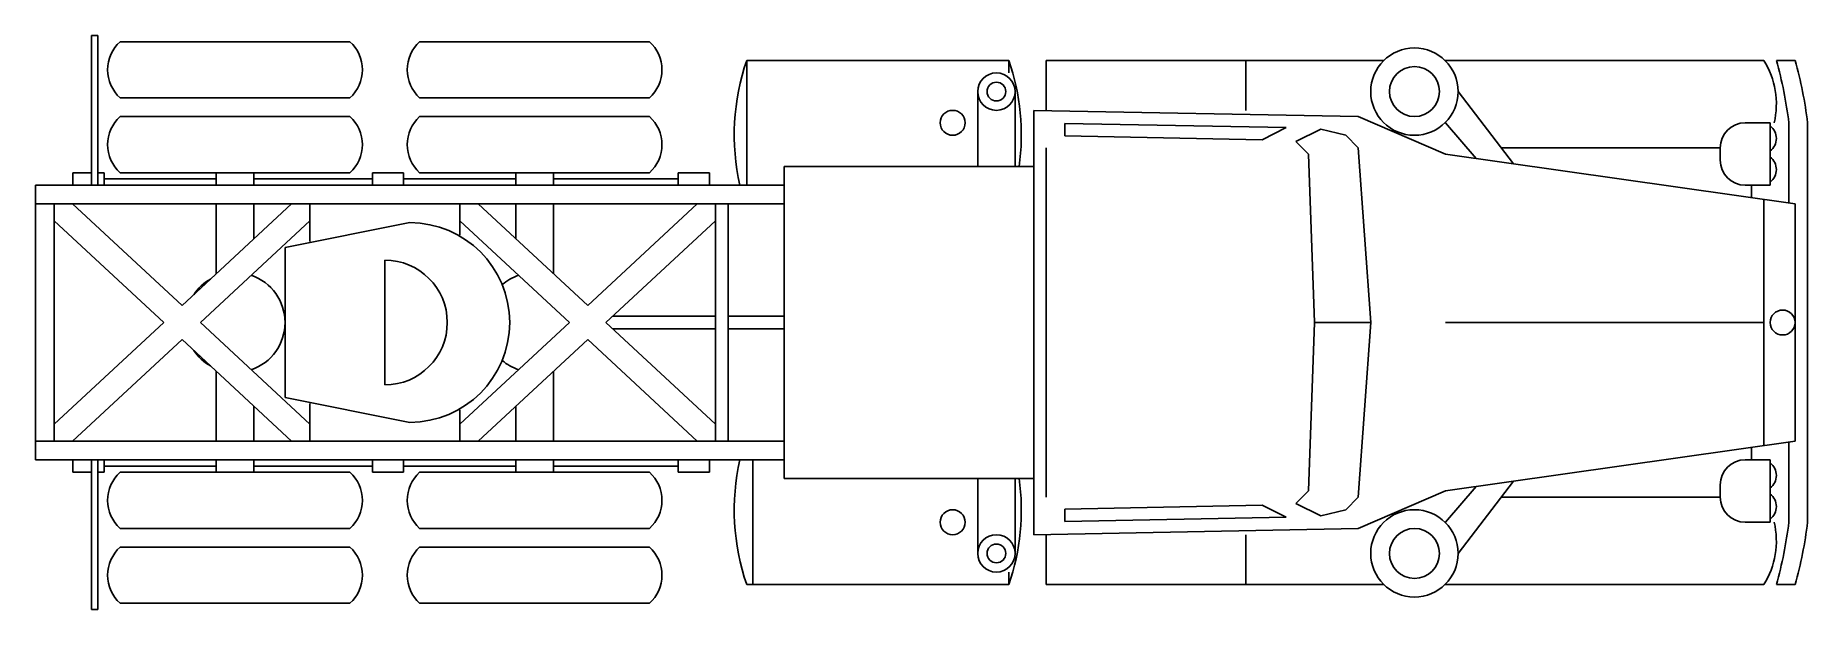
# Model space of a CAD drawing. Header units: millimetres. Extents: x -3127.71 to -3122.03, y 1951.34 to 1953.18.
import ezdxf

# ---------------------------------------------------------------- set-up
doc = ezdxf.new("R2010")
doc.units = ezdxf.units.MM
doc.header["$LTSCALE"] = 10
doc.layers.add('Veículos', color=2, linetype='Continuous')

msp = doc.modelspace()

# ---------------------------------------------------------------- linework, layer by layer
at = {"layer": 'Veículos'}
for p, q in [((-3127.529, 1953.1799), (-3127.529, 1952.6999)), ((-3127.509, 1953.1799), (-3127.529, 1953.1799)), ((-3127.509, 1952.6999), (-3127.509, 1953.1799)), ((-3126.7008, 1953.1599), (-3127.4376, 1953.1599)), ((-3125.7408, 1953.1599), (-3126.4776, 1953.1599)), ((-3125.4292, 1952.6999), (-3125.4292, 1953.0999)), ((-3125.4292, 1953.0999), (-3124.5892, 1953.0999)), ((-3124.589, 1953.0999), (-3124.589, 1953.0599)), ((-3124.4692, 1953.0999), (-3123.3872, 1953.0999)), ((-3124.4692, 1953.0999), (-3124.4692, 1952.9399)), ((-3123.8292, 1953.0999), (-3123.8292, 1952.9399)), ((-3123.1912, 1953.0999), (-3122.1692, 1953.0999)), ((-3122.1292, 1953.0999), (-3122.0692, 1953.0999)), ((-3124.689, 1952.9999), (-3124.689, 1952.7599)), ((-3124.569, 1952.9999), (-3124.569, 1952.7599)), ((-3123.1492, 1952.9999), (-3122.9714, 1952.7688)), ((-3126.7008, 1952.9799), (-3127.4376, 1952.9799)), ((-3125.7408, 1952.9799), (-3126.4776, 1952.9799)), ((-3124.5092, 1952.9399), (-3123.4692, 1952.9199)), ((-3124.5092, 1952.9399), (-3124.5092, 1951.5799)), ((-3126.7008, 1952.9199), (-3127.4376, 1952.9199)), ((-3125.7408, 1952.9199), (-3126.4776, 1952.9199)), ((-3124.4092, 1952.898), (-3123.7003, 1952.8844)), ((-3124.4092, 1952.898), (-3124.4092, 1952.858)), ((-3123.7774, 1952.8458), (-3123.7003, 1952.8844)), ((-3123.6692, 1952.8399), (-3123.5892, 1952.8799)), ((-3123.5892, 1952.8799), (-3123.5092, 1952.8599)), ((-3123.4692, 1952.9199), (-3123.1892, 1952.7999)), ((-3123.0915, 1952.786), (-3123.1892, 1952.8999)), ((-3122.2292, 1952.8999), (-3122.1492, 1952.8999)), ((-3122.1492, 1952.8999), (-3122.1492, 1952.6999)), ((-3122.0892, 1952.6432), (-3122.0892, 1952.8999)), ((-3122.0292, 1952.8999), (-3122.0292, 1951.6199)), ((-3124.4692, 1952.8199), (-3124.4692, 1951.6999)), ((-3124.4092, 1952.858), (-3123.7774, 1952.8458)), ((-3123.6692, 1952.8399), (-3123.6292, 1952.7999)), ((-3123.5092, 1952.8599), (-3123.4692, 1952.8199)), ((-3123.4292, 1952.2599), (-3123.4692, 1952.8199)), ((-3122.3092, 1952.8199), (-3123.0092, 1952.8199)), ((-3122.3092, 1952.8199), (-3122.3092, 1952.7799)), ((-3123.6292, 1952.7999), (-3123.6092, 1952.2599)), ((-3123.1892, 1952.7999), (-3122.0692, 1952.6399)), ((-3127.589, 1952.7399), (-3127.529, 1952.7399)), ((-3127.589, 1952.6999), (-3127.589, 1952.7399)), ((-3127.509, 1952.7399), (-3127.489, 1952.7399)), ((-3127.489, 1952.7399), (-3127.489, 1952.6999)), ((-3127.489, 1952.7199), (-3127.129, 1952.7199)), ((-3126.7008, 1952.7399), (-3127.4376, 1952.7399)), ((-3127.1292, 1952.7399), (-3127.1292, 1952.6999)), ((-3127.0092, 1952.7399), (-3127.0092, 1952.6999)), ((-3127.009, 1952.7199), (-3126.629, 1952.7199)), ((-3126.629, 1952.6999), (-3126.629, 1952.7399)), ((-3126.629, 1952.7399), (-3126.529, 1952.7399)), ((-3126.529, 1952.7399), (-3126.529, 1952.6999)), ((-3126.529, 1952.7199), (-3126.169, 1952.7199)), ((-3125.7408, 1952.7399), (-3126.4776, 1952.7399)), ((-3126.1694, 1952.7399), (-3126.1694, 1952.6999)), ((-3126.049, 1952.7399), (-3126.049, 1952.6999)), ((-3126.049, 1952.7199), (-3125.649, 1952.7199)), ((-3125.649, 1952.7399), (-3125.549, 1952.7399)), ((-3125.649, 1952.6999), (-3125.649, 1952.7399)), ((-3125.549, 1952.7399), (-3125.549, 1952.6999)), ((-3124.5092, 1952.7599), (-3125.3092, 1952.7599)), ((-3125.3092, 1952.7599), (-3125.3092, 1951.7599)), ((-3127.709, 1952.6999), (-3127.709, 1951.8199)), ((-3127.709, 1952.6999), (-3125.3092, 1952.6999)), ((-3122.2292, 1952.6999), (-3122.1492, 1952.6999)), ((-3122.2092, 1952.6999), (-3122.2092, 1952.6629)), ((-3122.1692, 1952.6561), (-3122.1692, 1951.8637)), ((-3127.709, 1952.6399), (-3125.3092, 1952.6399)), ((-3127.649, 1952.6399), (-3127.649, 1951.8799)), ((-3127.239, 1952.3147), (-3127.5899, 1952.6399)), ((-3127.239, 1952.3147), (-3126.888, 1952.6399)), ((-3127.1292, 1952.6399), (-3127.1292, 1952.4164)), ((-3127.0092, 1952.6399), (-3127.0092, 1952.5276)), ((-3126.829, 1952.6399), (-3126.829, 1952.5199)), ((-3126.349, 1952.6399), (-3126.349, 1952.5399)), ((-3125.939, 1952.3147), (-3126.2899, 1952.6399)), ((-3126.1694, 1952.6399), (-3126.1694, 1952.5283)), ((-3126.049, 1952.6399), (-3126.049, 1952.4166)), ((-3125.939, 1952.3147), (-3125.588, 1952.6399)), ((-3125.5292, 1952.6399), (-3125.5292, 1951.8799)), ((-3125.4892, 1951.8799), (-3125.4892, 1952.6399)), ((-3122.0692, 1951.8799), (-3122.0692, 1952.6399)), ((-3127.2976, 1952.2599), (-3127.6487, 1952.5854)), ((-3127.1803, 1952.2599), (-3126.8292, 1952.5854)), ((-3126.509, 1952.5799), (-3126.909, 1952.4999)), ((-3125.9976, 1952.2599), (-3126.3487, 1952.5854)), ((-3125.8803, 1952.2599), (-3125.5292, 1952.5854)), ((-3126.909, 1952.4999), (-3126.909, 1952.0199)), ((-3126.589, 1952.4599), (-3126.589, 1952.0599)), ((-3127.6487, 1951.9345), (-3127.2976, 1952.2599)), ((-3126.8292, 1951.9345), (-3127.1803, 1952.2599)), ((-3126.3487, 1951.9345), (-3125.9976, 1952.2599)), ((-3125.5292, 1951.9345), (-3125.8803, 1952.2599)), ((-3125.5292, 1952.2799), (-3125.8588, 1952.2799)), ((-3125.3092, 1952.2799), (-3125.4892, 1952.2799)), ((-3123.6292, 1951.7199), (-3123.6092, 1952.2599)), ((-3123.6092, 1952.2599), (-3123.4292, 1952.2599)), ((-3123.6092, 1952.2599), (-3123.4292, 1952.2599)), ((-3123.4292, 1952.2599), (-3123.4692, 1951.6999)), ((-3122.1692, 1952.2599), (-3123.1892, 1952.2599)), ((-3127.5899, 1951.8799), (-3127.239, 1952.2052)), ((-3126.888, 1951.8799), (-3127.239, 1952.2052)), ((-3126.2899, 1951.8799), (-3125.939, 1952.2052)), ((-3125.588, 1951.8799), (-3125.939, 1952.2052)), ((-3125.5292, 1952.2399), (-3125.8588, 1952.2399)), ((-3125.4892, 1952.2399), (-3125.3092, 1952.2399)), ((-3127.1292, 1952.1034), (-3127.1292, 1951.8799)), ((-3126.049, 1952.1032), (-3126.049, 1951.8799)), ((-3127.0092, 1951.9922), (-3127.0092, 1951.8799)), ((-3126.509, 1951.9399), (-3126.909, 1952.0199)), ((-3126.829, 1951.9999), (-3126.829, 1951.8799)), ((-3126.349, 1951.9799), (-3126.349, 1951.8799)), ((-3126.1694, 1951.9916), (-3126.1694, 1951.8799)), ((-3125.3092, 1951.8799), (-3127.709, 1951.8799)), ((-3123.1892, 1951.7199), (-3122.0692, 1951.8799)), ((-3122.2092, 1951.8199), (-3122.2092, 1951.857)), ((-3122.0892, 1951.8766), (-3122.0892, 1951.6199)), ((-3127.709, 1951.8199), (-3125.3092, 1951.8199)), ((-3127.589, 1951.8199), (-3127.589, 1951.7799)), ((-3127.529, 1951.3399), (-3127.529, 1951.8199)), ((-3127.509, 1951.8199), (-3127.509, 1951.3399)), ((-3127.489, 1951.7799), (-3127.489, 1951.8199)), ((-3127.489, 1951.7999), (-3127.129, 1951.7999)), ((-3127.1292, 1951.8199), (-3127.1292, 1951.7799)), ((-3127.0092, 1951.8199), (-3127.0092, 1951.7799)), ((-3127.009, 1951.7999), (-3126.629, 1951.7999)), ((-3126.629, 1951.8199), (-3126.629, 1951.7799)), ((-3126.529, 1951.7799), (-3126.529, 1951.8199)), ((-3126.529, 1951.7999), (-3126.169, 1951.7999)), ((-3126.1694, 1951.8199), (-3126.1694, 1951.7799)), ((-3126.049, 1951.8199), (-3126.049, 1951.7799)), ((-3126.049, 1951.7999), (-3125.649, 1951.7999)), ((-3125.649, 1951.8199), (-3125.649, 1951.7799)), ((-3125.549, 1951.7799), (-3125.549, 1951.8199)), ((-3125.4092, 1951.4199), (-3125.4092, 1951.8199)), ((-3122.2292, 1951.8199), (-3122.1492, 1951.8199)), ((-3122.1492, 1951.6199), (-3122.1492, 1951.8199)), ((-3127.589, 1951.7799), (-3127.529, 1951.7799)), ((-3127.509, 1951.7799), (-3127.489, 1951.7799)), ((-3126.7008, 1951.7799), (-3127.4376, 1951.7799)), ((-3126.629, 1951.7799), (-3126.529, 1951.7799)), ((-3125.7408, 1951.7799), (-3126.4776, 1951.7799)), ((-3125.649, 1951.7799), (-3125.549, 1951.7799)), ((-3124.5092, 1951.7599), (-3125.3092, 1951.7599)), ((-3124.689, 1951.5199), (-3124.689, 1951.7599)), ((-3124.569, 1951.5199), (-3124.569, 1951.7599)), ((-3123.1492, 1951.5199), (-3122.9714, 1951.751)), ((-3122.3092, 1951.6999), (-3122.3092, 1951.7399)), ((-3123.6692, 1951.6799), (-3123.6292, 1951.7199)), ((-3123.5092, 1951.6599), (-3123.4692, 1951.6999)), ((-3123.4692, 1951.5999), (-3123.1892, 1951.7199)), ((-3123.0915, 1951.7339), (-3123.1892, 1951.6199)), ((-3122.3092, 1951.6999), (-3123.0092, 1951.6999)), ((-3124.4092, 1951.6619), (-3123.7774, 1951.674)), ((-3124.4092, 1951.6219), (-3124.4092, 1951.6619)), ((-3124.4092, 1951.6219), (-3123.7003, 1951.6355)), ((-3123.7774, 1951.674), (-3123.7003, 1951.6355)), ((-3123.6692, 1951.6799), (-3123.5892, 1951.6399)), ((-3123.5892, 1951.6399), (-3123.5092, 1951.6599)), ((-3126.7008, 1951.5999), (-3127.4376, 1951.5999)), ((-3125.7408, 1951.5999), (-3126.4776, 1951.5999)), ((-3124.5092, 1951.5799), (-3123.4692, 1951.5999)), ((-3124.4692, 1951.5799), (-3124.4692, 1951.4199)), ((-3123.8292, 1951.5799), (-3123.8292, 1951.4199)), ((-3122.2292, 1951.6199), (-3122.1492, 1951.6199)), ((-3126.7008, 1951.5399), (-3127.4376, 1951.5399)), ((-3125.7408, 1951.5399), (-3126.4776, 1951.5399)), ((-3124.589, 1951.4199), (-3124.589, 1951.4599)), ((-3125.4292, 1951.4199), (-3124.5892, 1951.4199)), ((-3123.3872, 1951.4199), (-3124.4692, 1951.4199)), ((-3122.1692, 1951.4199), (-3123.1912, 1951.4199)), ((-3122.1292, 1951.4199), (-3122.0692, 1951.4199)), ((-3126.7008, 1951.3599), (-3127.4376, 1951.3599)), ((-3125.7408, 1951.3599), (-3126.4776, 1951.3599)), ((-3127.509, 1951.3399), (-3127.529, 1951.3399))]:
    msp.add_line(p, q, dxfattribs=at)
for centre, radius in [((-3123.2892, 1952.9999), 0.14), ((-3124.629, 1952.9999), 0.06), ((-3123.2892, 1952.9999), 0.08), ((-3124.629, 1952.9999), 0.03), ((-3124.7692, 1952.8999), 0.04), ((-3122.1092, 1952.2599), 0.04), ((-3124.7692, 1951.6199), 0.04), ((-3123.2892, 1951.5199), 0.14), ((-3124.629, 1951.5199), 0.06), ((-3123.2892, 1951.5199), 0.08), ((-3124.629, 1951.5199), 0.03)]:
    msp.add_circle(centre, radius, dxfattribs=at)
for centre, radius, start, end in [((-3127.3563, 1953.0699), 0.1212, 132.075, 227.925), ((-3126.7821, 1953.0699), 0.1212, 312.075, 47.925), ((-3126.3963, 1953.0699), 0.1212, 132.075, 227.925), ((-3125.8221, 1953.0699), 0.1212, 312.075, 47.925), ((-3124.7292, 1952.8599), 0.74, 161.0754, 192.4869), ((-3125.2892, 1952.8599), 0.74, 352.2336, 18.9246), ((-3122.3942, 1952.9599), 0.265, 346.9139, 31.8908), ((-3123.3592, 1952.7499), 1.2788, 6.736, 15.8839), ((-3123.2992, 1952.7499), 1.2788, 6.736, 15.8839), ((-3127.3563, 1952.8299), 0.1212, 132.075, 227.925), ((-3126.7821, 1952.8299), 0.1212, 312.075, 47.925), ((-3126.3963, 1952.8299), 0.1212, 132.075, 227.925), ((-3125.8221, 1952.8299), 0.1212, 312.075, 47.925), ((-3122.2292, 1952.8199), 0.08, 90, 180), ((-3122.1792, 1952.8499), 0.05, 306.8699, 53.1301), ((-3122.2292, 1952.7799), 0.08, 180, 270), ((-3122.1792, 1952.7499), 0.05, 306.8699, 53.1301), ((-3126.509, 1952.2599), 0.32, 270, 90), ((-3126.589, 1952.2599), 0.2, 270, 90), ((-3127.069, 1952.2599), 0.16, 119.5409, 146.1096), ((-3127.069, 1952.2599), 0.16, 288.9298, 71.0702), ((-3126.109, 1952.2599), 0.16, 108.9298, 130.5416), ((-3127.069, 1952.2599), 0.16, 213.8904, 240.4591), ((-3126.109, 1952.2599), 0.16, 229.4584, 251.0702), ((-3124.7292, 1951.6599), 0.74, 167.5131, 198.9246), ((-3122.2292, 1951.7399), 0.08, 90, 180), ((-3122.1792, 1951.7699), 0.05, 306.8699, 53.1301), ((-3127.3563, 1951.6899), 0.1212, 132.075, 227.925), ((-3126.7821, 1951.6899), 0.1212, 312.075, 47.925), ((-3126.3963, 1951.6899), 0.1212, 132.075, 227.925), ((-3125.8221, 1951.6899), 0.1212, 312.075, 47.925), ((-3125.2892, 1951.6599), 0.74, 341.0754, 7.7664), ((-3122.2292, 1951.6999), 0.08, 180, 270), ((-3122.1792, 1951.6699), 0.05, 306.8699, 53.1301), ((-3122.3942, 1951.5599), 0.265, 328.1092, 13.0861), ((-3123.3592, 1951.7699), 1.2788, 344.1161, 353.264), ((-3123.2992, 1951.7699), 1.2788, 344.1161, 353.264), ((-3127.3563, 1951.4499), 0.1212, 132.075, 227.925), ((-3126.7821, 1951.4499), 0.1212, 312.075, 47.925), ((-3126.3963, 1951.4499), 0.1212, 132.075, 227.925), ((-3125.8221, 1951.4499), 0.1212, 312.075, 47.925)]:
    msp.add_arc(centre, radius, start, end, dxfattribs=at)

doc.saveas('drawing.dxf')
